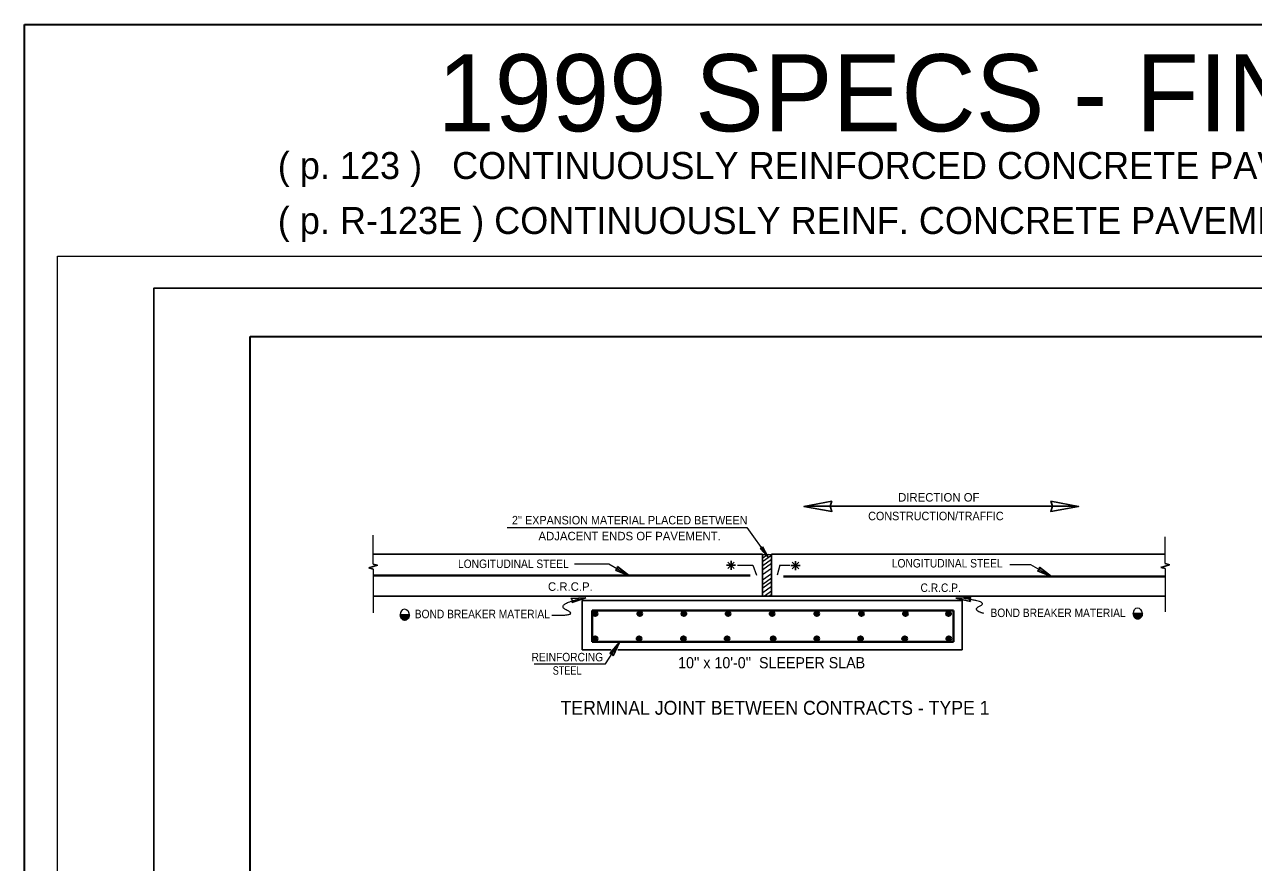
# Model space of a CAD drawing. Extents: x -105 to 266, y -441 to -168.
# Drawn here: x -105.4 to 86, y -298.3 to -167.9 of the extents above; entities that cross this region are included whole.
import ezdxf

# ---------------------------------------------------------------- set-up
doc = ezdxf.new("R2010")
doc.units = 0
doc.header["$LTSCALE"] = 0.53
doc.header["$PDMODE"] = 32
doc.header["$PDSIZE"] = 0.265
doc.layers.add('1', color=7, linetype='Continuous', lineweight=13)

msp = doc.modelspace()

# ---------------------------------------------------------------- hatches: boundary and pattern name
at = {"layer": '1'}
for points in [[(-46.8425, -259.7533), (-45.5181, -259.7532), (-45.5324, -259.8741), (-45.544, -259.9948), (-45.6128, -260.1788), (-45.6818, -260.3053), (-45.7451, -260.3916), (-45.8428, -260.4778), (-45.9634, -260.5469), (-46.0381, -260.5814), (-46.1587, -260.5929), (-46.3139, -260.5814), (-46.4116, -260.5412), (-46.5322, -260.4607), (-46.6471, -260.3342), (-46.7391, -260.1616), (-46.808, -259.9603)], [(-16.8994, -259.6025, 1), (-16.166, -259.6025, 1)], [(-9.939, -259.6025, 1), (-9.2056, -259.6025, 1)], [(-3.0582, -259.6025, 1), (-2.3248, -259.6025, 1)], [(3.8095, -259.6025, 1), (4.543, -259.6025, 1)], [(11.4135, -259.6025, 1), (10.68, -259.6025, 1)], [(17.6279, -259.6025, 1), (18.3613, -259.6025, 1)], [(25.313, -259.6025, 1), (24.5795, -259.6025, 1)], [(32.1763, -259.6025, 1), (31.4429, -259.6025, 1)], [(38.1554, -259.6025, 1), (38.8889, -259.6025, 1)], [(67.3389, -259.5684), (68.6634, -259.5683), (68.6489, -259.6892), (68.6375, -259.8099), (68.5687, -259.9939), (68.4996, -260.1205), (68.4365, -260.2067), (68.3388, -260.293), (68.2182, -260.362), (68.1435, -260.3964), (68.0228, -260.408), (67.8676, -260.3964), (67.7699, -260.3562), (67.6492, -260.2757), (67.5344, -260.1492), (67.4424, -259.9767), (67.3734, -259.7755)], [(-16.8994, -263.4851, 1), (-16.166, -263.4851, 1)], [(-10.0592, -263.4851, 1), (-9.3258, -263.4851, 1)], [(-3.1383, -263.4851, 1), (-2.4049, -263.4851, 1)], [(3.6495, -263.4851, 1), (4.383, -263.4851, 1)], [(11.5735, -263.4851, 1), (10.84, -263.4851, 1)], [(17.6279, -263.4851, 1), (18.3613, -263.4851, 1)], [(25.1929, -263.4851, 1), (24.4595, -263.4851, 1)], [(32.0564, -263.4851, 1), (31.323, -263.4851, 1)], [(38.1951, -263.4851, 1), (38.9286, -263.4851, 1)]]:
    msp.add_hatch(color=256, dxfattribs=at).paths.add_polyline_path(points)

# ---------------------------------------------------------------- linework, layer by layer
for p, q in [((-100.2867, -203.9313), (259.6863, -203.9313)), ((-100.2867, -433.914), (-100.2867, -203.9313)), ((-51.1075, -251.8831), (-51.1075, -247.3665)), ((72.2597, -251.7962), (72.2597, -247.654)), ((10.9193, -250.5578), (9.5548, -251.5448)), ((10.151, -250.5447), (9.5728, -250.9629)), ((-51.1075, -252.6627), (-51.1075, -259.4507)), ((5.6469, -252.0447), (8.0536, -252.0447)), ((8.0536, -252.0447), (8.6024, -253.6083)), ((10.9193, -252.5579), (9.5548, -253.5449)), ((10.9374, -251.1762), (9.5728, -252.163)), ((10.9374, -251.7942), (9.5728, -252.7813)), ((12.2335, -252.0447), (11.8113, -253.6083)), ((12.2335, -252.0447), (13.8126, -252.0447)), ((72.2597, -252.5758), (72.2597, -259.308)), ((10.9193, -253.3762), (9.5548, -254.363)), ((10.9374, -254.0487), (9.5728, -255.0358)), ((10.9556, -254.6521), (9.5768, -255.649)), ((10.9556, -255.3397), (9.591, -256.3267)), ((10.9556, -256.0677), (9.8642, -256.8571)), ((10.9556, -256.627), (10.6374, -256.8571))]:
    msp.add_line(p, q, dxfattribs=at)
at = {"layer": '1', "lineweight": 35}
for p, q in [((-70.289, -216.4301), (254.6864, -216.4301)), ((-70.289, -421.4148), (-70.289, -216.4301))]:
    msp.add_line(p, q, dxfattribs=at)
at = {"layer": '1', "lineweight": 25}
for p, q in [((16.2997, -242.8794), (58.2547, -242.8794)), ((-51.1075, -250.3381), (9.5295, -250.3381)), ((10.3838, -250.7332), (9.1612, -249.4497)), ((9.5295, -256.8883), (9.5295, -250.3381)), ((10.3838, -250.7332), (9.5527, -249.1675)), ((10.4652, -250.4066), (10.2928, -250.4313)), ((10.4652, -250.4066), (10.9198, -250.4247)), ((72.2597, -250.3381), (10.9618, -250.3381)), ((-51.1075, -252.6627), (-51.7949, -252.4792)), ((-11.1746, -253.6857), (-13.0259, -252.2548)), ((3.9306, -252.0614), (5.3572, -252.0614)), ((4.1362, -252.5619), (5.1457, -251.5523)), ((4.1383, -251.5631), (5.1478, -252.5727)), ((4.636, -252.782), (4.636, -251.3553)), ((15.3964, -252.1018), (13.9695, -252.1018)), ((15.1946, -251.5974), (14.1836, -252.6087)), ((15.1977, -252.6093), (14.1866, -251.5982)), ((14.691, -252.8224), (14.691, -251.3957)), ((54.5429, -253.7894), (52.6915, -252.3585)), ((72.2597, -252.5758), (71.5723, -252.3923)), ((-11.1746, -253.6857), (-13.3434, -252.8072)), ((54.5429, -253.7894), (52.3742, -252.9107)), ((-51.1075, -256.8883), (9.5295, -256.8883)), ((-17.955, -257.1308), (-20.2937, -257.2089)), ((-17.955, -257.1308), (-20.1859, -257.8367)), ((-18.5586, -257.5224), (-18.5586, -265.2259)), ((-18.5586, -257.5224), (13.3151, -257.5224)), ((9.5461, -256.8571), (10.9559, -256.8571)), ((40.6348, -257.5224), (11.6523, -257.5224)), ((39.6483, -257.1796), (41.985, -257.0562)), ((39.6483, -257.1796), (41.9317, -257.6909)), ((40.6348, -257.5224), (40.6348, -265.2259)), ((-12.7334, -264.0294), (-14.2623, -265.8012)), ((-12.7334, -264.0294), (-13.7279, -266.1478)), ((-18.5586, -265.2259), (-14.0381, -265.2259)), ((-12.9741, -265.2259), (40.6348, -265.2259))]:
    msp.add_line(p, q, dxfattribs=at)
at = {"layer": '1', "lineweight": 40}
for p, q in [((7.6427, -253.6724), (-51.1075, -253.6724)), ((12.8244, -253.7853), (72.2597, -253.7853)), ((9.1364, -259.1134), (-17.0137, -259.1134)), ((-17.0137, -263.9583), (-17.0137, -259.1134)), ((39.2933, -259.1134), (8.5553, -259.1134)), ((39.2933, -263.9583), (39.2933, -259.1134)), ((39.2933, -263.9583), (-17.0137, -263.9583))]:
    msp.add_line(p, q, dxfattribs=at)
at = {"layer": '1', "lineweight": 35}
for points in [[(-105.4112, -167.8633), (265.6852, -167.8633), (265.6852, -440.7142), (-105.4112, -440.7142)], [(-46.8425, -259.7533), (-45.5181, -259.7532), (-45.5324, -259.8741), (-45.544, -259.9948), (-45.6128, -260.1788), (-45.6818, -260.3053), (-45.7451, -260.3916), (-45.8428, -260.4778), (-45.9634, -260.5469), (-46.0381, -260.5814), (-46.1587, -260.5929), (-46.3139, -260.5814), (-46.4116, -260.5412), (-46.5322, -260.4607), (-46.6471, -260.3342), (-46.7391, -260.1616), (-46.808, -259.9603)], [(67.3389, -259.5684), (68.6634, -259.5683), (68.6489, -259.6892), (68.6375, -259.8099), (68.5687, -259.9939), (68.4996, -260.1205), (68.4365, -260.2067), (68.3388, -260.293), (68.2182, -260.362), (68.1435, -260.3964), (68.0228, -260.408), (67.8676, -260.3964), (67.7699, -260.3562), (67.6492, -260.2757), (67.5344, -260.1492), (67.4424, -259.9767), (67.3734, -259.7755)]]:
    msp.add_lwpolyline(points, close=True, dxfattribs=at)
at = {"layer": '1', "lineweight": 25}
for points in [[(-85.2878, -428.9141), (-85.2878, -208.9308), (259.6863, -208.9308)], [(9.1612, -249.4497), (9.4384, -249.4172), (9.5527, -249.1675)], [(9.5782, -250.4363), (9.9197, -250.4066), (10.0835, -250.4612)], [(72.2597, -256.8883), (10.9618, -256.8883), (10.9618, -250.3381)], [(-51.1075, -251.8831), (-50.4413, -252.0608), (-51.7949, -252.4792)], [(-13.3434, -252.8072), (-13.0274, -252.6172), (-13.0259, -252.2548)], [(52.3742, -252.9107), (52.6898, -252.7212), (52.6915, -252.3585)], [(72.2597, -251.7962), (72.9259, -251.9739), (71.5723, -252.3923)], [(-20.1859, -257.8367), (-20.0637, -257.4893), (-20.2937, -257.2089)], [(41.9317, -257.6909), (41.7798, -257.3555), (41.985, -257.0562)], [(-13.7279, -266.1478), (-13.9002, -265.8222), (-14.2623, -265.8012)]]:
    msp.add_lwpolyline(points, dxfattribs=at)
for points in [[(20.3475, -242.0602), (20.074, -242.8671), (20.343, -243.6803), (16.0004, -242.8851)], [(54.4334, -242.0602), (54.7068, -242.8671), (54.4379, -243.6803), (58.7805, -242.8851)]]:
    msp.add_lwpolyline(points, close=True, dxfattribs=at)
at = {"layer": '1'}
for points in [[(-30.2317, -246.1986), (7.1141, -246.1986), (10.3834, -250.7338)], [(-19.7244, -251.8285), (-14.4095, -251.8285), (-11.1748, -253.687)], [(48.0817, -251.9323), (51.3081, -251.9323), (54.5427, -253.7908)], [(-26.0076, -267.416), (-14.9288, -267.416), (-12.7325, -264.0298)]]:
    msp.add_lwpolyline(points, dxfattribs=at)
for points in [[(-46.8332, -259.7529), (-45.5353, -259.7529), (-45.5312, -259.8182), (-45.5392, -259.9079), (-45.5638, -260.0347), (-45.6007, -260.1448), (-45.6537, -260.2549), (-45.7067, -260.3325), (-45.7761, -260.4183), (-45.8414, -260.4796), (-45.9272, -260.5324), (-45.9964, -260.561), (-46.0742, -260.5855), (-46.1556, -260.5937), (-46.2578, -260.5937), (-46.3271, -260.5693), (-46.3924, -260.5449), (-46.4659, -260.5039), (-46.5269, -260.4549), (-46.5801, -260.4099), (-46.6292, -260.3488), (-46.6781, -260.2835), (-46.7229, -260.2018), (-46.7598, -260.1161), (-46.7922, -260.0304), (-46.8087, -259.949), (-46.8248, -259.8715), (-46.8289, -259.8019)], [(67.3483, -259.568), (68.6462, -259.568), (68.6503, -259.6334), (68.6423, -259.7232), (68.6175, -259.8497), (68.5809, -259.9598), (68.5279, -260.07), (68.4748, -260.1475), (68.4053, -260.2333), (68.3401, -260.2947), (68.2544, -260.3475), (68.1851, -260.3761), (68.1074, -260.4007), (68.0259, -260.4089), (67.9238, -260.4089), (67.8544, -260.3845), (67.7891, -260.3601), (67.7156, -260.319), (67.6545, -260.2699), (67.6013, -260.2252), (67.5524, -260.164), (67.5035, -260.0987), (67.4586, -260.017), (67.4218, -259.9313), (67.3893, -259.8455), (67.3727, -259.7642), (67.3566, -259.6868), (67.3525, -259.617)]]:
    msp.add_lwpolyline(points, close=True, dxfattribs=at)
at = {"layer": '1', "lineweight": 25}
msp.add_circle((4.646, -252.0678), 0.0045, dxfattribs=at)
at = {"layer": '1', "lineweight": 35}
for centre in [(-16.5327, -259.6025), (-9.5723, -259.6025), (-2.6915, -259.6025), (4.1763, -259.6025), (11.0468, -259.6025), (17.9946, -259.6025), (24.9462, -259.6025), (31.8096, -259.6025), (38.5222, -259.6025), (-16.5327, -263.4851), (-9.6925, -263.4851), (-2.7716, -263.4851), (4.0162, -263.4851), (11.2068, -263.4851), (17.9946, -263.4851), (24.8262, -263.4851), (31.6897, -263.4851), (38.5618, -263.4851)]:
    msp.add_circle(centre, 0.3667, dxfattribs=at)
at = {"layer": '1'}
for centre in [(-46.1815, -259.7375), (68, -259.5526)]:
    msp.add_ellipse(centre, major_axis=(-0.0249, 0.8699), ratio=0.762969, dxfattribs=at)
for points in [[(-23.2914, -259.8315), (-19.0307, -259.9502), (-22.7821, -258.2018), (-19.034, -257.324)], [(-18.5614, -257.2179), (-18.339, -257.1699), (-18.1002, -257.1217)], [(44.0172, -259.5725), (42.0796, -259.0252), (44.8356, -257.7323), (40.9084, -257.2496)]]:
    msp.add_open_spline(points, degree=2, dxfattribs=at)
for p in [(-16.5679, -259.5933), (-16.5679, -259.6092), (-16.5605, -259.5779), (-16.5598, -259.6239), (-16.5259, -259.6326), (-16.5133, -259.5749), (-16.5111, -259.6233), (-16.5036, -259.5902), (-16.5026, -259.6078)]:
    msp.add_point(p, dxfattribs=at)

# ---------------------------------------------------------------- texts
for s, height, p in [('1999 SPECS - FINAL ENGLISH', 12, (-41.1088, -184.4798)), ('( p. 123 )   CONTINUOUSLY REINFORCED CONCRETE PAVEMENT - ( CRPB-3-3 ) - FINAL ENGLISH ( 6/22/98 ) ', 4.2, (-65.964, -191.9115)), ('( p. R-123E ) CONTINUOUSLY REINF. CONCRETE PAVEMENT  -  ( CRCP2-2-00E )  - FINAL ENGLISH ( 7/1/99 ) ', 4.2, (-65.964, -200.4703)), ('DIRECTION OF', 1.323, (30.6673, -242.1397)), (' ADJACENT ENDS OF PAVEMENT.', 1.323, (-25.8472, -248.1747)), (' C.R.C.P.', 1.323, (-24.368, -256.0383))]:
    msp.add_text(s, height=height, dxfattribs=at).set_placement(p)
for s, height, width, p in [("2'' EXPANSION MATERIAL PLACED BETWEEN", 1.323, 0.95, (-29.4952, -245.6974)), ('CONSTRUCTION/TRAFFIC', 1.323, 0.95, (25.9998, -245.0481)), ('LONGITUDINAL STEEL', 1.323, 0.9, (-37.8937, -252.4933)), ('LONGITUDINAL STEEL', 1.323, 0.9, (29.6888, -252.4047)), ('C.R.C.P.', 1.323, 0.9, (34.1573, -256.2166)), ('BOND BREAKER MATERIAL', 1.323, 0.9, (-44.6316, -260.3076)), ('BOND BREAKER MATERIAL', 1.323, 0.9, (45.0561, -260.1264)), ('REINFORCING', 1.323, 0.9, (-26.4292, -267.0232)), ('STEEL', 1.323, 0.8, (-23.1357, -269.1015)), ("10'' x 10'-0''  SLEEPER SLAB", 1.747, 0.95, (-3.6038, -268.1087)), ('TERMINAL JOINT BETWEEN CONTRACTS - TYPE 1', 2.167, 0.95, (-21.9214, -275.3372))]:
    msp.add_text(s, height=height, dxfattribs=dict(at, width=width)).set_placement(p)

doc.saveas('drawing.dxf')
